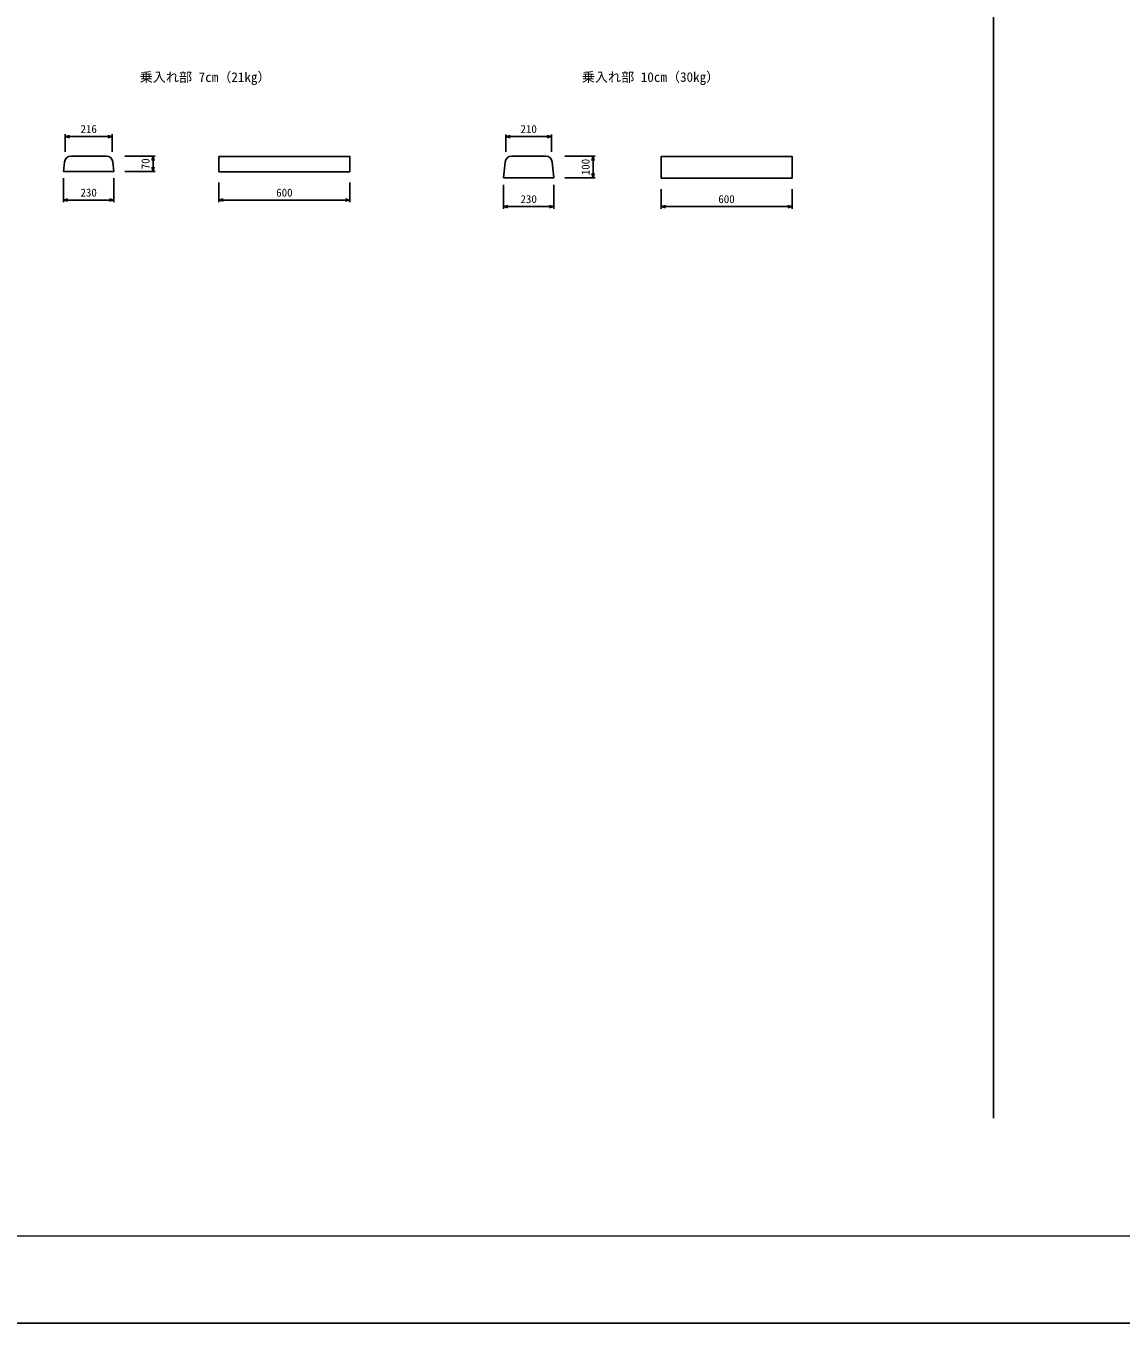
# Model space of a CAD drawing. Units: millimetres, scale not verified. Extents: x -16800 to 16800, y -5940 to 5940.
# Drawn here: x -10231 to -5215, y -5940 to 0 of the extents above; entities that cross this region are included whole.
import ezdxf
from ezdxf.enums import TextEntityAlignment as Align

# ---------------------------------------------------------------- set-up
doc = ezdxf.new("R2010")
doc.units = ezdxf.units.MM
doc.header["$LTSCALE"] = 20
for name, color, linetype, lineweight in [('0-0_DIM', 7, 'Continuous', 25), ('0-1_Defpoints', 5, 'Continuous', 25), ('0-3_HYO2', 4, 'Continuous', 25), ('0-4_OUTLINE', 3, 'Continuous', 25), ('0-6_TXT', 7, 'Continuous', 25), ('0-7_WAKU', 3, 'Continuous', 13)]:
    doc.layers.add(name, color=color, linetype=linetype, lineweight=lineweight)
doc.styles.add('ＭＳ ゴシック', font='')
doc.styles.get('ＭＳ ゴシック').set_extended_font_data('MS Gothic')

msp = doc.modelspace()

# ---------------------------------------------------------------- linework, layer by layer
at = {"layer": '0-0_DIM'}
for p, q in [((-10051.33, -576.35), (-10051.33, -496.35)), ((-10051.33, -506.35), (-9835.33, -506.35)), ((-9835.33, -576.35), (-9835.33, -496.35)), ((-8033.14, -576.4), (-8033.14, -496.4)), ((-8033.14, -506.4), (-7823.14, -506.4)), ((-7823.14, -576.4), (-7823.14, -496.4)), ((-9778.33, -596.35), (-9638.33, -596.35)), ((-9648.71, -596.35), (-9648.71, -666.35)), ((-7763.14, -596.06), (-7623.14, -596.06)), ((-7633.52, -596.06), (-7633.52, -696.06)), ((-10058.33, -697.24), (-10058.33, -807.56)), ((-9828.33, -697.24), (-9828.33, -807.56)), ((-9778.33, -666.35), (-9638.33, -666.35)), ((-7763.14, -696.06), (-7623.14, -696.06)), ((-9346.97, -717.56), (-9346.97, -807.56)), ((-8746.97, -717.56), (-8746.97, -807.56)), ((-8043.14, -726.95), (-8043.14, -837.23)), ((-7813.14, -726.95), (-7813.14, -837.23)), ((-7322.21, -747.23), (-7322.21, -837.23)), ((-6722.21, -747.23), (-6722.21, -837.23)), ((-9828.33, -797.56), (-10058.33, -797.56)), ((-9346.97, -797.56), (-8746.97, -797.56)), ((-7813.14, -827.23), (-8043.14, -827.23)), ((-7322.21, -827.23), (-6722.21, -827.23))]:
    msp.add_line(p, q, dxfattribs=at)
for points in [[(-10031.33, -511.71), (-10051.33, -506.35), (-10031.33, -500.99)], [(-9855.33, -511.71), (-9835.33, -506.35), (-9855.33, -500.99)], [(-8013.14, -511.76), (-8033.14, -506.4), (-8013.14, -501.04)], [(-7843.14, -511.76), (-7823.14, -506.4), (-7843.14, -501.04)], [(-9643.35, -616.35), (-9648.71, -596.35), (-9654.07, -616.35)], [(-9654.07, -646.35), (-9648.71, -666.35), (-9643.35, -646.35)], [(-7628.16, -616.06), (-7633.52, -596.06), (-7638.88, -616.06)], [(-7638.88, -676.06), (-7633.52, -696.06), (-7628.16, -676.06)], [(-10038.33, -792.2), (-10058.33, -797.56), (-10038.33, -802.92)], [(-9848.33, -792.2), (-9828.33, -797.56), (-9848.33, -802.92)], [(-9326.97, -802.92), (-9346.97, -797.56), (-9326.97, -792.2)], [(-8766.97, -802.92), (-8746.97, -797.56), (-8766.97, -792.2)], [(-8023.14, -821.87), (-8043.14, -827.23), (-8023.14, -832.59)], [(-7833.14, -821.87), (-7813.14, -827.23), (-7833.14, -832.59)], [(-7302.21, -832.59), (-7322.21, -827.23), (-7302.21, -821.87)], [(-6742.21, -832.59), (-6722.21, -827.23), (-6742.21, -821.87)]]:
    msp.add_lwpolyline(points, dxfattribs=at)
at = {"layer": '0-1_Defpoints'}
msp.add_lwpolyline([(-16800, -5940), (0, -5940), (0, 5940), (-16800, 5940)], close=True, dxfattribs=at)
at = {"layer": '0-3_HYO2'}
msp.add_line((-5800, -5001.87), (-5800, 4639.73), dxfattribs=at)
at = {"layer": '0-4_OUTLINE'}
for p, q in [((-10058.33, -666.35), (-10054.03, -623.37)), ((-9862.48, -596.35), (-10024.18, -596.35)), ((-9832.63, -623.37), (-9828.33, -666.35)), ((-9346.97, -597.56), (-9346.97, -667.56)), ((-8043.14, -696.06), (-8035.84, -623.08)), ((-8005.99, -596.06), (-7850.29, -596.06)), ((-7820.44, -623.08), (-7813.14, -696.06)), ((-7322.21, -597.23), (-7322.21, -697.23)), ((-9828.33, -666.35), (-10058.33, -666.35)), ((-9346.97, -667.56), (-8746.97, -667.56)), ((-7813.14, -696.06), (-8043.14, -696.06)), ((-7322.21, -697.23), (-6722.21, -697.23))]:
    msp.add_line(p, q, dxfattribs=at)
for points in [[(-9346.97, -597.56), (-8746.97, -597.56), (-8746.97, -667.56)], [(-7322.21, -597.23), (-6722.21, -597.23), (-6722.21, -697.23)]]:
    msp.add_lwpolyline(points, dxfattribs=at)
for centre, start, end in [((-10024.18, -626.35), 90, 174.28941), ((-9862.48, -626.35), 5.71059, 90), ((-8005.99, -626.06), 90, 174.28941), ((-7850.29, -626.06), 5.71059, 90)]:
    msp.add_arc(centre, 30, start, end, dxfattribs=at)
at = {"layer": '0-7_WAKU'}
msp.add_lwpolyline([(-16400, -5540), (-400, -5540), (-400, 5540), (-16400, 5540)], close=True, dxfattribs=at)

# ---------------------------------------------------------------- texts
at = {"layer": '0-0_DIM', "style": 'ＭＳ ゴシック'}
for s, p in [('216', (-9980.83, -501.35)), ('210', (-7965.64, -501.4)), ('230', (-9980.83, -792.56)), ('600', (-9084.47, -792.56)), ('230', (-7965.64, -822.23)), ('600', (-7059.71, -822.23))]:
    msp.add_text(s, height=36.66, dxfattribs=at).set_placement(p, align=Align.BOTTOM_LEFT)
for s, p in [('70', (-9653.71, -656.35)), ('100', (-7638.52, -683.56))]:
    msp.add_text(s, height=36.66, rotation=90, dxfattribs=at).set_placement(p, align=Align.BOTTOM_LEFT)
at = {"layer": '0-6_TXT', "style": 'ＭＳ ゴシック'}
for s, p in [('乗入れ部 7cm（21kg）', (-9709.76, -269.54)), ('乗入れ部 10cm（30kg）', (-7684.87, -269.21))]:
    msp.add_text(s, height=43.99, dxfattribs=at).set_placement(p, align=Align.BOTTOM_LEFT)

doc.saveas('drawing.dxf')
